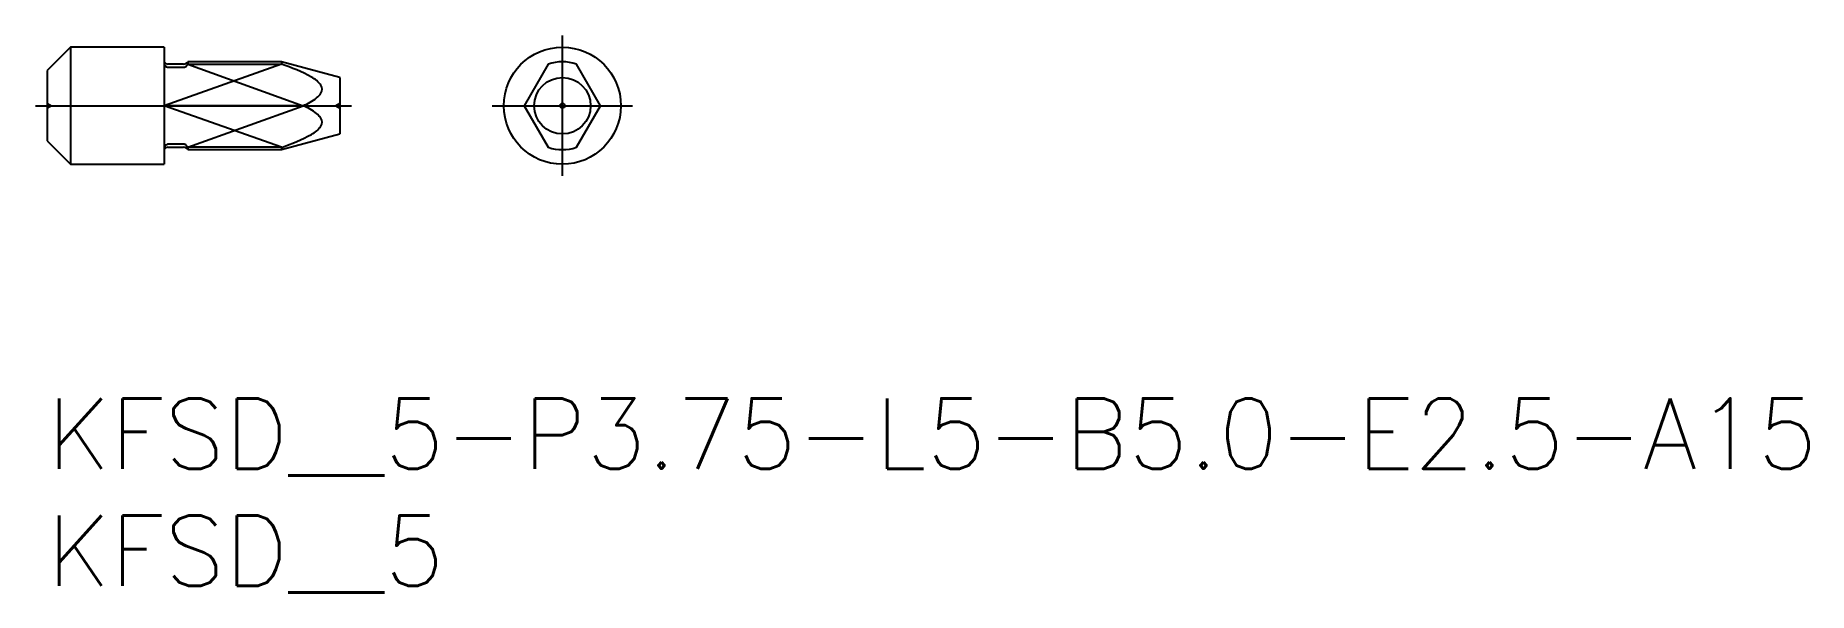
# Model space of a CAD drawing. Extents: x -0.5 to 75.2, y -8.3 to 15.5.
import ezdxf

# ---------------------------------------------------------------- set-up
doc = ezdxf.new("R2010")
doc.units = 0
doc.header["$LTSCALE"] = 0.5
doc.linetypes.add('CENTER', pattern=[50.8, 31.75, -6.35, 6.35, -6.35])
doc.linetypes.add('DASHED', pattern=[19.05, 12.7, -6.35])
for name, color, linetype in [('MSM_CENTER', 1, 'CENTER'), ('MSM_CONTINUOUS', 7, 'CONTINUOUS'), ('MSM_DASHED', 4, 'DASHED'), ('MSM_NARROW', 5, 'CONTINUOUS'), ('MSM_PART_NUMBER', 7, 'CONTINUOUS')]:
    doc.layers.add(name, color=color, linetype=linetype)
doc.styles.get("Standard").update_dxf_attribs({"font": 'txt.shx', "height": 0.5, "bigfont": 'bigfont.shx'})

# ---------------------------------------------------------------- blocks, each defined once
blk = doc.blocks.new('*U18')
at = {"layer": 'MSM_PART_NUMBER'}
blk.add_text('KFSD__5-P3.75-L5-B5.0-E2.5-A15', height=3, dxfattribs=at).set_placement((0, -3))
blk = doc.blocks.new('*U19')
at = {"layer": 'MSM_PART_NUMBER'}
blk.add_text('KFSD__5', height=3, dxfattribs=at).set_placement((0, -8))

msp = doc.modelspace()

# ---------------------------------------------------------------- linework, layer by layer
at = {"layer": 'MSM_CENTER'}
for p, q in [((22, 9.5), (22, 15.5)), ((-0.5, 12.5), (13, 12.5)), ((19, 12.5), (25, 12.5))]:
    msp.add_line(p, q, dxfattribs=at)
at = {"layer": 'MSM_CONTINUOUS'}
for p, q in [((1, 15), (0, 14)), ((5, 15), (1, 15)), ((1, 15), (1, 10)), ((5, 15), (5, 10)), ((0, 14), (0, 11)), ((5.827, 14.275), (5.173, 14.275)), ((5.173, 14.14), (5.827, 14.14)), ((10, 14.375), (6, 14.375)), ((6, 14.375), (6, 14.276)), ((6, 14.276), (10, 14.276)), ((12.5, 13.705), (10, 14.375)), ((10, 14.375), (10, 14.276)), ((12.5, 13.705), (12.5, 11.295)), ((21.4, 14.276), (20.374, 12.5)), ((23.626, 12.5), (22.6, 14.276)), ((10.931, 12.5), (5, 12.5)), ((20.374, 12.5), (21.4, 10.724)), ((22.6, 10.724), (23.626, 12.5)), ((0, 11), (1, 10)), ((5.827, 10.86), (5.173, 10.86)), ((5.173, 10.725), (5.827, 10.725)), ((6, 10.724), (6, 10.625)), ((10, 10.724), (6, 10.724)), ((6, 10.625), (10, 10.625)), ((10, 10.625), (12.5, 11.295)), ((10, 10.724), (10, 10.625)), ((1, 10), (5, 10))]:
    msp.add_line(p, q, dxfattribs=at)
for radius in [2.5, 1.205, 0.1]:
    msp.add_circle((22, 12.5), radius, dxfattribs=at)
for centre, radius, start, end in [((5.173, 14.475), 0.2, 210, 270), ((5.253, 14.386), 0.276, 203.38395, 222.25196), ((5.203, 14.341), 0.209, 222.3562, 238.14083), ((5.179, 14.308), 0.168, 239.14895, 267.97388), ((5.827, 14.475), 0.2, 270, 330), ((5.826, 14.287), 0.147, 270.27565, 289.53116), ((5.817, 14.312), 0.173, 289.79752, 305.59057), ((5.784, 14.355), 0.228, 305.84785, 324.10211), ((5.736, 14.392), 0.288, 323.82099, 336.38686), ((7.509, 6.708), 7.968, 61.70576, 71.78148), ((10.735, 12.672), 1.187, 36.25783, 62.37432), ((22, 12.5), 1.875, 71.33708, 108.66292), ((11.047, 13.452), 0.769, 306.43632, 326.96494), ((11.434, 13.204), 0.31, 326.43668, 33.30619), ((9.814, 15.082), 2.814, 293.39315, 306.92375), ((9.814, 9.918), 2.814, 53.07625, 66.60685), ((11.047, 11.548), 0.769, 33.03506, 53.56368), ((10.735, 12.328), 1.187, 297.62568, 323.74217), ((11.434, 11.796), 0.31, 326.69381, 33.56332), ((5.253, 10.614), 0.276, 137.74804, 156.61605), ((5.173, 10.525), 0.2, 90, 150), ((5.203, 10.659), 0.209, 121.85917, 137.6438), ((5.179, 10.692), 0.168, 92.02612, 120.85105), ((5.826, 10.713), 0.147, 70.46884, 89.72435), ((5.827, 10.525), 0.2, 30, 90), ((5.817, 10.688), 0.173, 54.40943, 70.20248), ((5.784, 10.645), 0.228, 35.89789, 54.15215), ((5.736, 10.608), 0.288, 23.61314, 36.17901), ((7.509, 18.292), 7.968, 288.21852, 298.29424), ((22, 12.5), 1.875, 251.33708, 288.66292)]:
    msp.add_arc(centre, radius, start, end, dxfattribs=at)
at = {"layer": 'MSM_DASHED'}
for p, q in [((0, 12.6), (0.173, 12.5)), ((0.173, 12.5), (0, 12.4)), ((12.5, 12.6), (12.327, 12.5)), ((12.327, 12.5), (12.5, 12.4))]:
    msp.add_line(p, q, dxfattribs=at)
at = {"layer": 'MSM_NARROW'}
for p, q in [((10, 14.276), (5, 12.5)), ((6, 14.275), (10.931, 12.5)), ((10, 10.724), (5, 12.5)), ((6, 10.725), (10.931, 12.5))]:
    msp.add_line(p, q, dxfattribs=at)

# ---------------------------------------------------------------- block references
at = {"layer": 'MSM_CONTINUOUS'}
for name in ['*U18', '*U19']:
    msp.add_blockref(name, (0, 0), dxfattribs=at)

doc.saveas('drawing.dxf')
